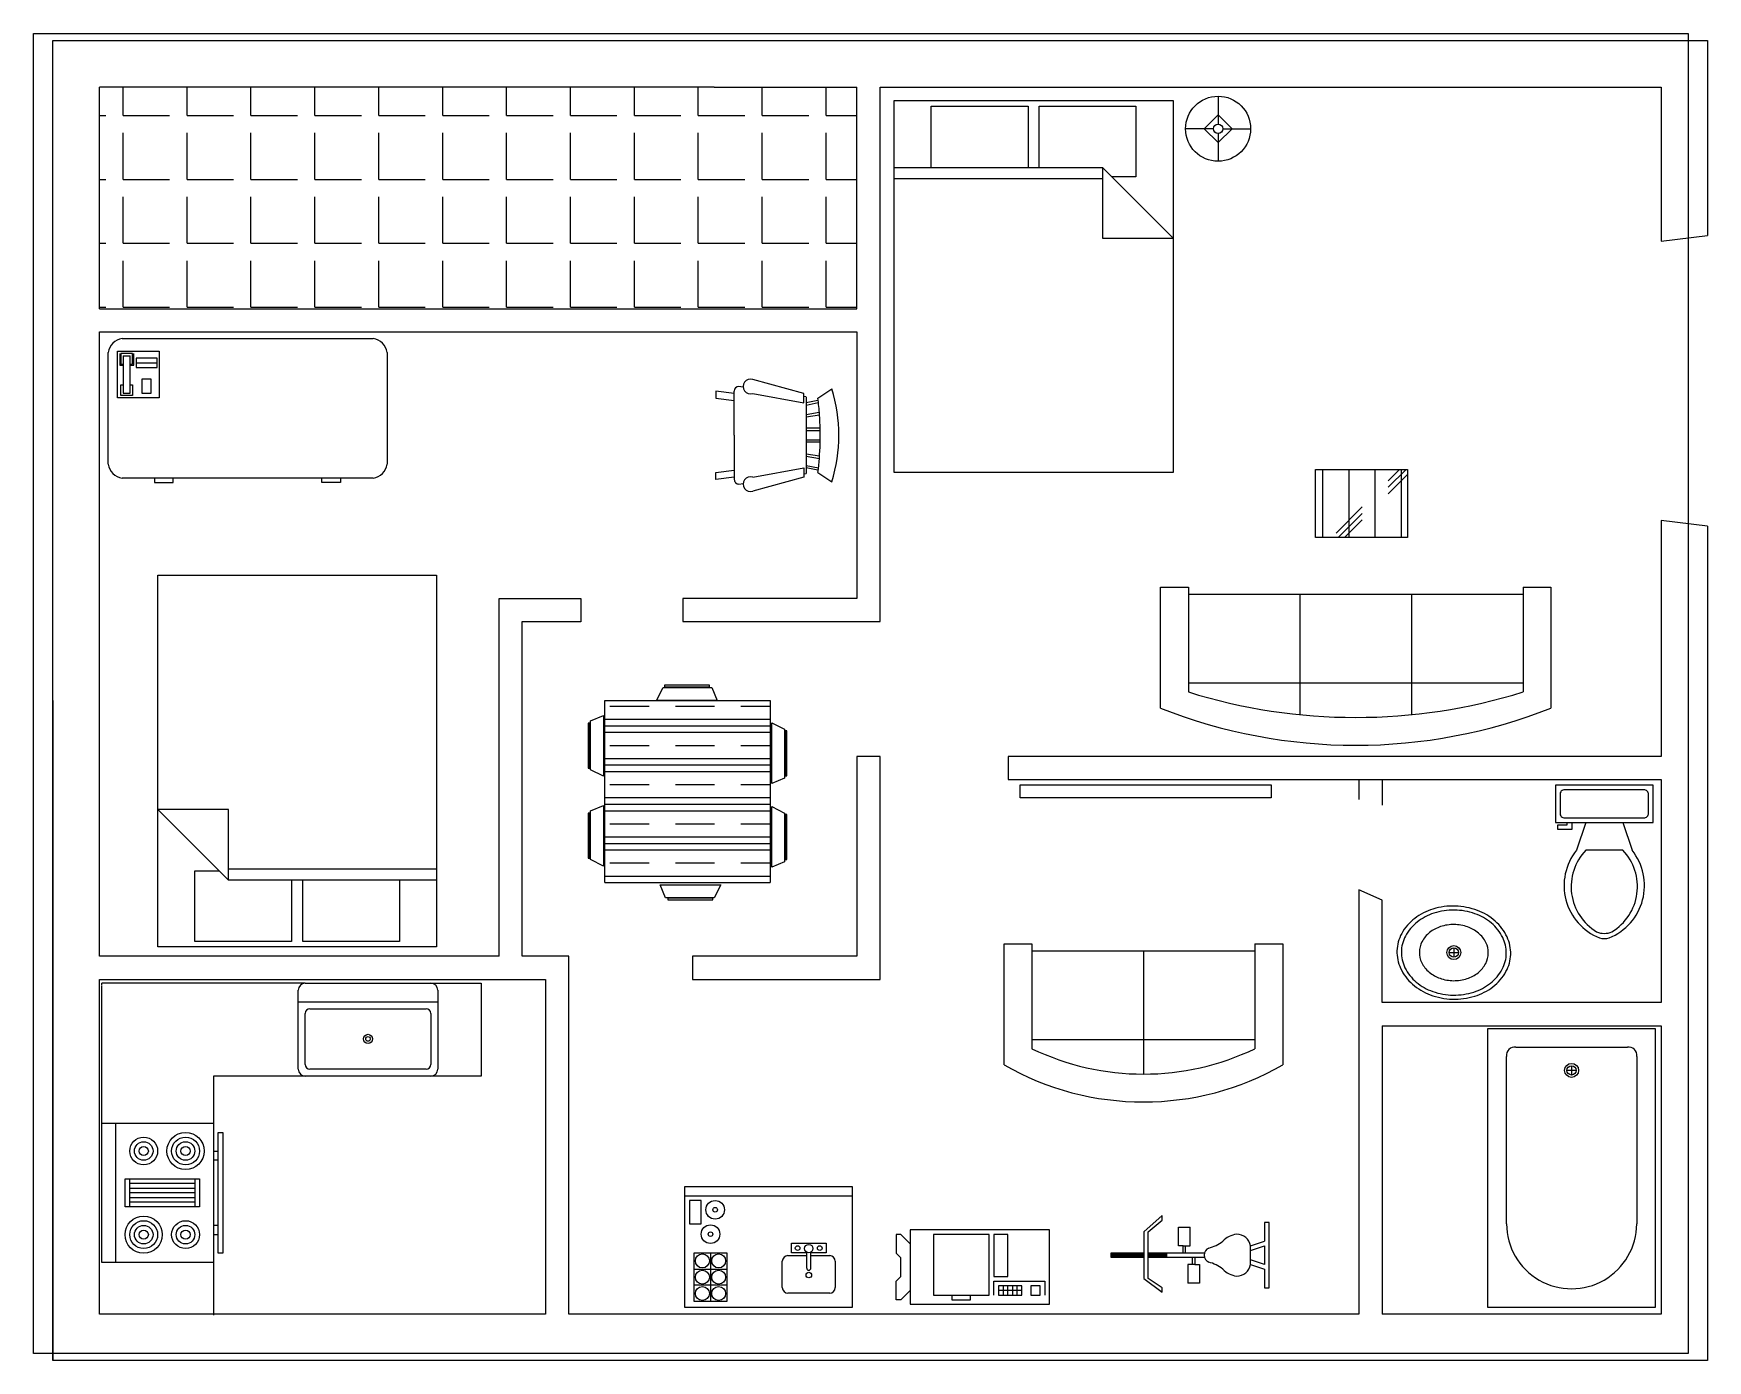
# Model space of a CAD drawing. Header units: inches. Extents: x 536 to 896, y 762 to 1048.
import ezdxf

# ---------------------------------------------------------------- set-up
doc = ezdxf.new("R2010")
doc.units = ezdxf.units.IN
doc.header["$MEASUREMENT"] = 0
doc.layers.add('Door', color=240, linetype='Continuous')

# ---------------------------------------------------------------- blocks, each defined once
blk = doc.blocks.new('Bed - Queen')
at = {"linetype": 'Continuous'}
for p, q in [((0, -80.00003), (0, 0)), ((0, 0), (59.99999, 0)), ((59.99999, 0), (59.99999, -80.00003)), ((7.99999, -1.2), (28.79998, -1.2)), ((7.99999, -14.4), (7.99999, -1.2)), ((28.79998, -1.2), (28.79998, -14.4)), ((31.19999, -1.2), (51.99999, -1.2)), ((31.19999, -14.4), (31.19999, -1.2)), ((51.99999, -1.2), (51.99999, -16.4)), ((0, -14.4), (44.8, -14.4)), ((59.99999, -29.6), (44.8, -14.4)), ((44.8, -14.4), (44.8, -29.6)), ((44.8, -16.8), (0, -16.8)), ((51.99999, -16.4), (46.79936, -16.4)), ((44.8, -29.6), (59.99999, -29.6)), ((59.99999, -80.00003), (0, -80.00003))]:
    blk.add_line(p, q, dxfattribs=at)
blk = doc.blocks.new('Range-Oven - 30 in top')
for p, q in [((0, -3), (30, -3)), ((12, -6), (18, -6)), ((13, -20), (13, -6)), ((14, -6), (14, -20)), ((15, -20), (15, -6)), ((16, -6), (16, -20)), ((17, -20), (17, -6)), ((18, -20), (12, -20)), ((6, -24), (6, -25)), ((8, -25), (8, -24)), ((22, -25), (22, -24)), ((24, -24), (24, -25))]:
    blk.add_line(p, q)
for points in [[(0, -24), (0, 0), (30, 0), (30, -24)], [(12, -21), (12, -5), (18, -5), (18, -21)], [(2, -26), (2, -25), (28, -25), (28, -26)]]:
    blk.add_lwpolyline(points, close=True)
for centre, radius in [((6, -9), 4), ((6, -9), 3), ((6, -9), 2), ((24, -9), 3), ((24, -9), 2), ((6, -9), 1), ((24, -9), 1), ((24, -18), 4), ((6, -18), 3), ((6, -18), 2), ((6, -18), 1), ((24, -18), 3), ((24, -18), 2), ((24, -18), 1)]:
    blk.add_circle(centre, radius)
blk = doc.blocks.new('Sink-single - 30 in top')
blk.add_line((-15, -3.999996), (15, -3.999996))
for points in [[(-13.5, 0), (13.5, 0)], [(-15, -18.499996), (-15, -1.5)], [(15, -1.5), (15, -18.499996)], [(-13.5, -17.499996), (-13.5, -6.499996)], [(-12.5, -5.499996), (12.5, -5.499996)], [(13.5, -6.499996), (13.5, -17.499996)], [(13.5, -19.999996), (-13.5, -19.999996)], [(12.5, -18.499996), (-12.5, -18.499996)]]:
    blk.add_lwpolyline(points)
for radius in [1, 0.5]:
    blk.add_circle((0, -11.999996), radius)
for centre, radius, start, end in [((-13.5, -1.5), 1.5, 90, 180), ((13.5, -1.5), 1.5, 0, 90), ((-12.5, -6.499996), 1, 90, 180), ((12.5, -6.499996), 1, 0, 90), ((-12.5, -17.499996), 1, 180, 270), ((12.5, -17.499996), 1, 270, 0), ((-13.5, -18.499996), 1.5, 180, 270), ((13.5, -18.499996), 1.5, 270, 0)]:
    blk.add_arc(centre, radius, start, end)
blk = doc.blocks.new('Bath Tub - 26 x 60 in.')
for p, q in [((8, -18), (10, -18)), ((9, -17), (9, -19))]:
    blk.add_line(p, q)
blk.add_lwpolyline([(0, -36), (0, 0), (60, 0), (60, -36)], close=True)
for points in [[(4, -30), (4, -6)], [(6, -4), (42, -4)], [(42, -32), (6, -32)]]:
    blk.add_lwpolyline(points)
for radius in [1.5, 1]:
    blk.add_circle((9, -18), radius)
for centre, radius, start, end in [((5.75, -5.75), 1.77, 81.8699, 188.1301), ((42, -18), 14, 270, 90), ((5.75, -30.25), 1.77, 171.8699, 278.1301)]:
    blk.add_arc(centre, radius, start, end)
blk = doc.blocks.new('Sink - Oval top')
for p, q in [((-1, 0), (1, 0)), ((0, 1), (0, -1))]:
    blk.add_line(p, q)
at = {"linetype": 'Continuous'}
for points in [[(-12.23, 0.39, 0.117634), (-11.46, -3.36, 0.104469), (-8.88, -6.8, 0.090016), (-5.08, -9.07, 0.08192), (-0.32, -10.02, 0.08192), (4.49, -9.38, 0.090016), (8.42, -7.36, 0.104469), (11.22, -4.09, 0.117634), (12.23, -0.39, 0.117634), (11.46, 3.36, 0.104469), (8.88, 6.8, 0.090016), (5.08, 9.07, 0.08192), (0.32, 10.02, 0.08192), (-4.49, 9.38, 0.090016), (-8.42, 7.36, 0.104469), (-11.22, 4.09, 0.117634)], [(-11.29, 0.16, 0.118622), (-10.52, -3.25, 0.104678), (-8.07, -6.36, 0.089562), (-4.54, -8.37, 0.081185), (-0.13, -9.15, 0.081185), (4.3, -8.49, 0.089562), (7.89, -6.58, 0.104678), (10.42, -3.55, 0.118622), (11.29, -0.16, 0.118622), (10.52, 3.25, 0.104678), (8.07, 6.36, 0.089562), (4.54, 8.37, 0.081185), (0.13, 9.15, 0.081185), (-4.3, 8.49, 0.089562), (-7.89, 6.58, 0.104678), (-10.42, 3.55, 0.118622)], [(-7.42, 0.08, 0.118283), (-6.91, -2.17, 0.104607), (-5.29, -4.21, 0.089718), (-2.97, -5.53, 0.081436), (-0.07, -6.04, 0.081436), (2.84, -5.59, 0.089718), (5.2, -4.33, 0.104607), (6.86, -2.32, 0.118283), (7.42, -0.08, 0.118283), (6.91, 2.17, 0.104607), (5.29, 4.21, 0.089718), (2.97, 5.53, 0.081436), (0.07, 6.04, 0.081436), (-2.84, 5.59, 0.089718), (-5.2, 4.33, 0.104607), (-6.86, 2.32, 0.118283)]]:
    blk.add_lwpolyline(points, format="xyb", close=True, dxfattribs=at)
for radius in [1.5, 1]:
    blk.add_circle((0, 0), radius)
blk = doc.blocks.new('Toilet - top')
for p, q in [((9.5, -6), (9.5, -2)), ((-10, -8.5), (-8, -8.5)), ((-10, -9.5), (-10, -8.5)), ((-7, -9.5), (-10, -9.5)), ((-8, -8.5), (-8, -8)), ((-7, -8), (-7, -9.5)), ((-4, -8), (-6, -14)), ((4, -8), (6, -14)), ((4, -14), (-4, -14))]:
    blk.add_line(p, q)
blk.add_lwpolyline([(10.5, -8), (10.5, 0), (-10.5, 0), (-10.5, -8)], close=True)
for points in [[(-9.5, -2), (-9.5, -6)], [(8.5, -1), (-8.5, -1)], [(-8.5, -7), (8.5, -7)]]:
    blk.add_lwpolyline(points)
for centre, radius, start, end in [((-8.62, -1.88), 0.884, 81.8699, 188.1301), ((8.62, -1.88), 0.884, 351.8699, 98.1301), ((-8.62, -6.12), 0.884, 171.8699, 278.1301), ((8.62, -6.12), 0.884, 261.8699, 8.1301), ((3.52, -21.58), 12.17, 141.4691, 247.9714), ((4.2, -21.82), 11.33, 136.3677, 238.9468), ((-3.52, -21.58), 12.17, 292.0284, 38.5307), ((-4.2, -21.82), 11.33, 301.053, 43.6321), ((0, -27.88), 4, 245.7318, 294.2682), ((0, -29), 4, 254.8605, 285.1395)]:
    blk.add_arc(centre, radius, start, end)
blk = doc.blocks.new('Sofa - Roundback 7 ft.')
at = {"linetype": 'Continuous'}
for p, q in [((-12.00002, -32.4421), (-12.00003, -6.5971)), ((11.99997, -32.4421), (11.99998, -6.5971)), ((-36.000027, -34), (-36.000027, -11.4696)), ((-35.999844, -13.3819), (35.9998, -13.3819)), ((35.99998, -34), (35.99998, -11.4696)), ((-36.000027, -32.4421), (35.99998, -32.4421))]:
    blk.add_line(p, q, dxfattribs=at)
for points in [[(-36.000027, -34), (-42.000027, -34), (-42.000027, -8)], [(41.99998, -8), (41.99998, -34), (35.99998, -34)]]:
    blk.add_lwpolyline(points, dxfattribs=at)
for centre, radius, start, end in [((0, -114.25), 114.25, 68.43141, 111.5686), ((-0.00001, -127.1968), 121.1968, 72.72033, 107.2797)]:
    blk.add_arc(centre, radius, start, end, dxfattribs=at)
blk = doc.blocks.new('Lamp - Table')
at = {"linetype": 'Continuous'}
for p, q in [((0, 7), (0, 1)), ((-1, 0), (-7, 0)), ((0, 3), (-3, 0)), ((-3, 0), (0, -3)), ((3, 0), (0, 3)), ((0, -3), (3, 0)), ((1, 0), (7, 0)), ((0, -1), (0, -7))]:
    blk.add_line(p, q, dxfattribs=at)
for radius in [7, 1]:
    blk.add_circle((0, 0), radius, dxfattribs=at)
blk = doc.blocks.new('Exercise Bike')
at = {"linetype": 'Continuous'}
for p, q in [((-0.75, 10), (-0.75, 17)), ((-0.75, 17), (0.25, 17)), ((-0.5, 17), (-0.5, 9.9929)), ((-0.25, 10), (-0.25, 17)), ((0, 17), (0, 9.9929)), ((0.25, 17), (0.25, 10)), ((-5.25, 10), (-8.25, 6)), ((-7.25, 6), (-5.25, 9)), ((-0.75, 10), (-5.25, 10)), ((-5.25, 9), (4.75, 9)), ((4.75, 10), (-0.75, 10)), ((-0.75, 5), (-0.75, 9)), ((-0.5, 8.9396), (-0.5, 5)), ((-0.25, 5), (-0.25, 9)), ((0, 8.9396), (0, 5)), ((0.25, 9), (0.25, 5)), ((8.25, 6), (4.75, 10)), ((4.75, 9), (7.25, 6)), ((-8.25, 6), (-7.25, 6)), ((-0.75, -3.0635), (-0.75, 5)), ((-0.75, 5), (0.25, 5)), ((0.25, 5), (0.25, -3.0635)), ((7.25, 6), (8.25, 6)), ((-6.25, -2), (-6.25, 0.5)), ((-2.25, 0.5), (-6.25, 0.5)), ((-2.25, -0.5), (-2.25, 0.5)), ((0.25, 1.5), (1.75, 1.5)), ((0.25, 1), (1.75, 1)), ((1.75, 2.5), (5.75, 2.5)), ((1.75, 1.5), (1.75, 2.5)), ((1.75, 1.5), (1.75, 0)), ((1.75, 0), (5.75, 0)), ((5.75, 2.5), (5.75, 0)), ((-2.25, -2), (-6.25, -2)), ((-2.25, -0.5), (-0.75, -0.5)), ((-2.25, -1), (-2.25, -0.5)), ((-2.25, -1), (-2.25, -2)), ((-0.75, -1), (-2.25, -1)), ((-2.25, -13), (-3.25, -16)), ((-2.25, -16), (-1.25, -13)), ((-2.25, -13), (1.75, -13)), ((0.75, -13), (1.75, -16)), ((1.75, -13), (2.75, -16)), ((-7.25, -16), (-7.25, -17)), ((-4.75, -16), (-7.25, -16)), ((-7.25, -17), (6.75, -17)), ((-3.25, -16), (-4.75, -16)), ((1.75, -16), (-2.25, -16)), ((6.75, -16), (2.75, -16)), ((6.75, -17), (6.75, -16))]:
    blk.add_line(p, q, dxfattribs=at)
for centre, radius, start, end in [((-0.25, -4.625), 1.625, 22.61987, 157.3801), ((0.1685, -10.5843), 4.9531, 133.6443, 173.2256), ((-9.6692, -1.9154), 8.1889, 321.6175, 345.2525), ((9.1691, -1.9154), 8.1889, 194.7476, 218.3825), ((-0.6686, -10.5843), 4.9531, 6.774486, 46.35562), ((-1.7006, -10.0005), 3.0494, 179.9906, 259.6205), ((1.2006, -10.0005), 3.0494, 280.3795, 0.009389)]:
    blk.add_arc(centre, radius, start, end, dxfattribs=at)
blk = doc.blocks.new('Phone - Desk')
at = {"linetype": 'Continuous'}
for p, q in [((-4.5, -5), (-4.5, 5)), ((-4.5, 5), (4.5, 5)), ((-4, 4.5), (-4, 2)), ((-3.75, 4.5), (-3.75, 2.25)), ((-1.25, 4.5), (-3.75, 4.5)), ((-3.25, 4), (-3.25, -4)), ((-3.25, 4), (-1.75, 4)), ((-1.75, -4), (-1.75, 4)), ((-1.25, 2.25), (-1.25, 4.5)), ((-1, 2), (-1, 4.5)), ((4.5, 5), (4.5, -5)), ((-4, 2), (-3.25, 2)), ((-3.75, 2.25), (-3.25, 2.25)), ((-1.75, 2.25), (-1.25, 2.25)), ((-1.75, 2), (-1, 2)), ((4, 3.5), (-0.5, 3.5)), ((-0.5, 3.5), (-0.5, 1.5)), ((-0.5, 2.5), (4, 2.5)), ((-0.5, 1.5), (4, 1.5)), ((4, 1.5), (4, 3.5)), ((-3.75, -2.25), (-3.25, -2.25)), ((-3.75, -4.5), (-3.75, -2.25)), ((-1.75, -2.25), (-1.25, -2.25)), ((-1.25, -2.25), (-1.25, -4.5)), ((2.75, -1), (0.75, -1)), ((0.75, -1), (0.75, -4)), ((2.75, -4), (2.75, -1)), ((4.5, -5), (-4.5, -5)), ((-1.25, -4.5), (-3.75, -4.5)), ((-3.25, -4), (-1.75, -4)), ((0.75, -4), (2.75, -4))]:
    blk.add_line(p, q, dxfattribs=at)
blk = doc.blocks.new('Desk - 30 x 60 in.')
at = {"linetype": 'Continuous'}
for p, q in [((-26.999995, 0), (26.999995, 0)), ((-29.999995, -27), (-29.999995, -3)), ((29.999995, -3), (29.999995, -27)), ((26.999995, -30), (-26.999995, -30)), ((-20.000005, -30), (-20.000005, -31)), ((-20.000005, -31), (-16.000005, -31)), ((-16.000005, -31), (-16.000005, -30)), ((15.999995, -31), (15.999995, -30)), ((19.999995, -31), (15.999995, -31)), ((19.999995, -30), (19.999995, -31))]:
    blk.add_line(p, q, dxfattribs=at)
for centre, start, end in [((-26.499995, -3.5), 98.1301, 171.8699), ((26.499995, -3.5), 8.130102, 81.8699), ((-26.499995, -26.5), 188.1301, 261.8699), ((26.499995, -26.5), 278.1301, 351.8699)]:
    blk.add_arc(centre, 3.535534, start, end, dxfattribs=at)
blk = doc.blocks.new('Wet Bar')
at = {"linetype": 'Continuous'}
for p, q in [((0, 0), (36, 0)), ((0, -26), (0, 0)), ((36, 0), (36, -26)), ((0, -2), (36, -2)), ((3.5, -3), (1, -3)), ((1, -3), (1, -8)), ((3.5, -8), (3.5, -3)), ((1, -8), (3.5, -8)), ((2, -14.25), (9, -14.25)), ((2, -24.75), (2, -14.25)), ((5.5, -14.25), (5.5, -24.75)), ((9, -14.25), (9, -24.75)), ((26.2, -17.55), (26.2, -14.1284)), ((27.1001, -17.55), (27.1001, -14.1284)), ((2, -17.75), (9, -17.75)), ((9, -21.25), (2, -21.25)), ((9, -24.75), (2, -24.75)), ((36, -26), (0, -26))]:
    blk.add_line(p, q, dxfattribs=at)
for points in [[(26.2, -14.25), (22.95, -14.25), (22.95, -12.2), (26.75, -12.2)], [(26.7487, -12.2), (30.3501, -12.2), (30.3501, -14.25), (27.1001, -14.25)], [(20.95, -21.75), (20.95, -16.05)], [(22.15, -14.85), (26.2, -14.85)], [(27.1001, -14.85), (31.15, -14.85)], [(32.3501, -16.05), (32.3501, -21.75)], [(31.15, -22.95), (22.15, -22.95)]]:
    blk.add_lwpolyline(points, dxfattribs=at)
for centre, radius in [((6.5, -5), 2), ((6.5, -5), 0.5), ((5.5, -10.25), 2), ((5.5, -10.25), 0.5), ((24.25, -13.25), 0.5), ((26.65, -13.35), 0.9), ((29, -13.25), 0.5), ((3.75, -16), 1.5), ((3.75, -19.5), 1.5), ((7.25, -16), 1.5), ((7.25, -19.5), 1.5), ((3.75, -23), 1.5), ((7.25, -23), 1.5), ((26.65, -19.05), 0.6)]:
    blk.add_circle(centre, radius, dxfattribs=at)
for centre, radius, start, end in [((22.2251, -16.125), 1.2772, 93.36646, 176.6335), ((26.65, -17.55), 0.45, 180, 0), ((31.075, -16.125), 1.2772, 3.366461, 86.63354), ((22.2251, -21.675), 1.2772, 183.3665, 266.6335), ((31.075, -21.675), 1.2772, 273.3665, 356.6335)]:
    blk.add_arc(centre, radius, start, end, dxfattribs=at)
blk = doc.blocks.new('Copy Machine')
at = {"linetype": 'Continuous'}
for p, q in [((0, 0), (0, -16)), ((30, 0), (0, 0)), ((30, -16), (30, 0)), ((-3, -1), (-3, -5)), ((-2, -1), (-3, -1)), ((0, -3), (-2, -1)), ((5, -1), (5, -14)), ((17, -1), (5, -1)), ((17, -14), (17, -1)), ((18, -1), (18, -10)), ((21, -1), (18, -1)), ((21, -10), (21, -1)), ((-3, -5), (-2, -6)), ((-2, -10), (-2, -6)), ((-3, -11), (-2, -10)), ((18, -10), (21, -10)), ((-3, -15), (-3, -11)), ((0, -13), (-2, -15)), ((5, -14), (17, -14)), ((9, -14), (9, -15)), ((13, -15), (13, -14)), ((18, -14), (18, -11)), ((18, -11), (29, -11)), ((24, -12), (19, -12)), ((19, -12), (19, -14)), ((24, -13), (19, -13)), ((19, -14), (24, -14)), ((20, -12), (20, -14)), ((21, -14), (21, -12)), ((22, -12), (22, -14)), ((23, -14), (23, -12)), ((24, -14), (24, -12)), ((28, -12), (26, -12)), ((26, -12), (26, -14)), ((26, -14), (28, -14)), ((28, -14), (28, -12)), ((29, -11), (29, -14)), ((-2, -15), (-3, -15)), ((0, -16), (30, -16)), ((9, -15), (13, -15))]:
    blk.add_line(p, q, dxfattribs=at)
blk = doc.blocks.new('Chair - Rocking')
at = {"linetype": 'Continuous'}
for p, q in [((-8, -4.5), (-10, -1.5)), ((8, -4.5), (10, -1.5)), ((-8.23428, -6.99939), (-8.3093, -7.47958)), ((-8.23041, -7), (8.23915, -7)), ((-7.5, -4.5), (-7, -7)), ((-6.5, -7), (-7.02225, -4.43)), ((-4.5, -7), (-4.96674, -4.19951)), ((-4, -7), (-4.40532, -4.16272)), ((-1.5, -4.05012), (-1.5, -7)), ((-1, -7), (-1, -4.05012)), ((1, -7), (1, -4.04655)), ((1.5, -4.05012), (1.5, -7)), ((4, -7), (4.40187, -4.18694)), ((4.5, -7), (4.96761, -4.19437)), ((6.5, -7), (7, -4.4057)), ((7.5, -4.5), (7, -7)), ((8.31071, -7.48854), (8.23449, -7.00073)), ((-9, -7.5), (-12, -18.49999)), ((-7, -7.5), (-9, -7.5)), ((-9, -18.49999), (-7, -7.5)), ((7, -7.5), (9, -7.5)), ((9, -18.49999), (7, -7.5)), ((9, -7.5), (12, -18.49999)), ((-10.36644, -20.64523), (-10.5, -21.49999)), ((10.5, -21.49999), (10.3575, -20.58798)), ((-9, -22.49999), (-9.5, -26.49999)), ((0, -22.49999), (-9.5, -22.49999)), ((-8, -26.49999), (-7.5, -22.49999)), ((0, -22.49999), (9.5, -22.49999)), ((8, -26.49999), (7.5, -22.49999)), ((9, -22.49999), (9.5, -26.49999)), ((-9.5, -26.49999), (-8, -26.49999)), ((9.5, -26.49999), (8, -26.49999))]:
    blk.add_line(p, q, dxfattribs=at)
for centre, radius, start, end in [((0, -34.08333), 34.08333, 72.93847, 107.0615), ((0, -68.25004), 64.25, 93.92211, 97.15267), ((0, -68.25004), 64.25, 82.84733, 93.92211), ((-10.5, -18.99999), 1.58114, 161.5651, 18.43495), ((-9.5, -21.49999), 1, 180, 270), ((10.5, -18.99999), 1.58114, 161.5651, 18.43495), ((9.5, -21.49999), 1, 270, 0)]:
    blk.add_arc(centre, radius, start, end, dxfattribs=at)
blk = doc.blocks.new('Sofa - Roundback Loveseat 5 ft.')
at = {"linetype": 'Continuous'}
for p, q in [((0, -32.44198), (0, -5.99998)), ((-24, -33.99998), (-24, -11.46958)), ((-23.9998, -13.38178), (23.99986, -13.38178)), ((24.00004, -33.99998), (24.00004, -11.46958)), ((-24, -32.44198), (24.00004, -32.44198))]:
    blk.add_line(p, q, dxfattribs=at)
for points in [[(-24, -33.99998), (-30, -33.99998), (-30, -7.99998)], [(30.00004, -7.99998), (30.00004, -33.99998), (24.00004, -33.99998)]]:
    blk.add_lwpolyline(points, dxfattribs=at)
for centre, radius, start, end in [((0, -60.24998), 60.24998, 60.13715, 119.8628), ((0, -61.38438), 55.38444, 64.32083, 115.6792)]:
    blk.add_arc(centre, radius, start, end, dxfattribs=at)

msp = doc.modelspace()

# ---------------------------------------------------------------- hatches: boundary and pattern name
at = {"linetype": 'Continuous'}
h = msp.add_hatch(dxfattribs=at)
h.set_pattern_fill('ANGLE', color=256, scale=50)
h.set_pattern_definition([(0, (307.855, 672.497), (0, 13.75), [10, -3.75]), (90, (307.855, 672.497), (-13.75, 8e-16), [10, -3.75])])
h.paths.add_polyline_path([(550.25, 1036.1), (713.25, 1036.1), (713.25, 988.43), (550.25, 988.43)])
h = msp.add_hatch(dxfattribs=at)
h.set_pattern_fill('CORK', color=256, scale=45, angle=-90)
h.set_pattern_definition([(270, (549.1264, 1460.4514), (5.625, -1e-15), []), (45, (546.314, 1457.639), (-11.25, 11.25), [7.95495, -7.95495]), (45, (546.314, 1456.233), (-11.25, 11.25), [7.95495, -7.95495]), (45, (546.314, 1454.826), (-11.25, 11.25), [7.95495, -7.95495])])
h.paths.add_polyline_path([(831.73, 953.83), (831.73, 939.17), (811.89, 939.17), (811.89, 953.83)])
h = msp.add_hatch(dxfattribs=at)
h.set_pattern_fill('CLAY', color=256, scale=45)
h.set_pattern_definition([(0, (308.5446, 669.4635), (0, 8.4375), []), (0, (308.5446, 670.87), (0, 8.4375), []), (0, (308.5446, 672.276), (0, 8.4375), []), (0, (308.5446, 675.0885), (0, 8.4375), [8.4375, -5.625])])
h.paths.add_polyline_path([(659.01, 864.96), (694.6, 864.96), (694.6, 904.12), (659.01, 904.12)])

# ---------------------------------------------------------------- linework, layer by layer
for p, q in [((682.54, 1036.1, 5), (550.25, 1036.1, 5)), ((550.25, 988.43, 5), (550.25, 1036.1, 5)), ((896.24, 1004.21, 5), (896.25, 1004.21, 5)), ((896.24, 941.61, 5), (896.25, 941.61, 5)), ((713.25, 921.1, 5), (718.25, 921.1, 5)), ((670.14, 904.14, 5), (671.54, 906.92, 5)), ((683.19, 904.14, 5), (670.14, 904.14, 5)), ((671.54, 906.92, 5), (682.05, 906.92, 5)), ((681.55, 907.42, 5), (671.86, 907.42, 5)), ((671.86, 907.42, 5), (671.86, 907.09, 5)), ((671.86, 907.1, 5), (671.86, 907.06, 5)), ((671.86, 907.06, 5), (681.55, 907.06, 5)), ((681.55, 907.06, 5), (681.55, 907.42, 5)), ((682.05, 906.92, 5), (683.19, 904.14, 5)), ((655.92, 899.73, 5), (658.7, 900.87, 5)), ((658.7, 900.87, 5), (658.7, 887.82, 5)), ((655.79, 899.23, 5), (655.42, 899.23, 5)), ((655.42, 899.23, 5), (655.42, 889.54, 5)), ((655.79, 889.54, 5), (655.79, 899.23, 5)), ((655.92, 889.22, 5), (655.92, 899.73, 5)), ((694.9, 886.28, 5), (694.9, 899.34, 5)), ((694.9, 899.34, 5), (697.68, 897.93, 5)), ((697.68, 897.93, 5), (697.68, 887.43, 5)), ((697.82, 897.61, 5), (697.82, 887.92, 5)), ((697.86, 897.61, 5), (697.82, 897.61, 5)), ((698.18, 897.61, 5), (697.85, 897.61, 5)), ((698.18, 887.92, 5), (698.18, 897.61, 5)), ((655.42, 889.54, 5), (655.75, 889.54, 5)), ((655.74, 889.54, 5), (655.79, 889.54, 5)), ((658.7, 887.82, 5), (655.92, 889.22, 5)), ((697.68, 887.43, 5), (694.9, 886.28, 5)), ((697.82, 887.92, 5), (698.18, 887.92, 5)), ((655.79, 879.88, 5), (655.42, 879.88, 5)), ((655.42, 879.88, 5), (655.42, 870.19, 5)), ((655.79, 870.19, 5), (655.79, 879.88, 5)), ((655.92, 880.38, 5), (658.7, 881.52, 5)), ((655.92, 869.87, 5), (655.92, 880.38, 5)), ((658.7, 881.52, 5), (658.7, 868.47, 5)), ((694.9, 868.23, 5), (694.9, 881.29, 5)), ((694.9, 881.29, 5), (697.68, 879.88, 5)), ((697.68, 879.88, 5), (697.68, 869.38, 5)), ((697.82, 879.57, 5), (697.82, 869.87, 5)), ((697.86, 879.57, 5), (697.82, 879.57, 5)), ((698.18, 879.57, 5), (697.85, 879.57, 5)), ((698.18, 869.87, 5), (698.18, 879.57, 5)), ((655.42, 870.19, 5), (655.75, 870.19, 5)), ((655.74, 870.19, 5), (655.79, 870.19, 5)), ((658.7, 868.47, 5), (655.92, 869.87, 5)), ((697.68, 869.38, 5), (694.9, 868.23, 5)), ((697.82, 869.87, 5), (698.18, 869.87, 5)), ((659.01, 864.96, 5), (694.6, 864.96, 5)), ((672.05, 861.69, 5), (670.9, 864.47, 5)), ((670.9, 864.47, 5), (683.96, 864.47, 5)), ((683.96, 864.47, 5), (682.55, 861.69, 5)), ((682.55, 861.69, 5), (672.05, 861.69, 5)), ((682.23, 861.56, 5), (672.54, 861.56, 5)), ((672.54, 861.56, 5), (672.54, 861.19, 5)), ((672.54, 861.19, 5), (682.23, 861.19, 5)), ((682.23, 861.51, 5), (682.23, 861.56, 5)), ((682.23, 861.19, 5), (682.23, 861.52, 5)), ((550.79, 842.9, 5), (550.79, 843.3, 5)), ((594.55, 843.29, 5), (550.79, 843.29, 5)), ((621.55, 843.29, 5), (632.41, 843.29, 5)), ((632.41, 843.29, 5), (632.41, 823.29, 5)), ((550.79, 813.18, 5), (550.79, 842.81, 5)), ((826.25, 834.1, 5), (826.25, 772.1, 5)), ((594.55, 823.29, 5), (574.79, 823.29, 5)), ((574.79, 823.29, 5), (574.79, 813.18, 5)), ((632.41, 823.29, 5), (621.55, 823.29, 5)), ((574.79, 783.18, 5), (574.79, 771.85, 5))]:
    msp.add_line(p, q, dxfattribs=at)
for p, q in [((713.25, 988.43, 5), (713.25, 1036.1, 5)), ((550.25, 988.43, 5), (713.25, 988.43, 5)), ((821.25, 887.1, 5), (821.25, 882.81, 5)), ((826.25, 887.1, 5), (826.25, 881.6, 5))]:
    msp.add_line(p, q)
msp.add_lwpolyline([(536.07, 1047.64), (892.07, 1047.64), (892.07, 763.64), (536.07, 763.64)], close=True)
at = {"elevation": 5}
for points in [[(896.25, 941.61), (896.25, 762.1), (540.25, 762.1), (540.25, 988.43), (540.25, 1046.1), (682.54, 1046.1), (896.25, 1046.1), (896.25, 1004.21)], [(682.54, 1036.1), (713.25, 1036.1)], [(718.25, 921.1), (718.25, 1036.1), (886.25, 1036.1), (886.25, 1002.96), (896.24, 1004.21)], [(636.25, 849.1), (550.25, 849.1), (550.25, 983.43), (713.25, 983.43), (713.25, 926.1), (675.78, 926.1), (675.78, 921.1), (713.25, 921.1)], [(896.24, 941.61), (886.25, 942.86), (886.25, 892.1), (792.31, 892.1), (762.13, 892.1), (745.77, 892.1), (745.77, 887.1), (762.13, 887.1), (792.31, 887.1), (886.25, 887.1)], [(886.25, 839.1), (826.25, 839.1), (826.25, 861.14), (821.25, 863.39), (821.25, 839.1), (821.25, 834.1), (821.25, 772.1), (651.25, 772.1), (651.25, 844.1), (651.25, 849.1), (646.25, 849.1), (641.25, 849.1), (641.25, 921.1)], [(886.25, 887.1), (886.25, 839.1)], [(826.25, 834.1), (886.25, 834.1), (886.25, 772.1), (826.25, 772.1)]]:
    msp.add_lwpolyline(points, dxfattribs=at)
at = {"linetype": 'Continuous', "elevation": 5}
for points in [[(831.73, 953.83), (831.73, 939.17), (811.89, 939.17), (811.89, 953.83)], [(748.37, 886), (802.36, 886), (802.36, 883.14), (748.37, 883.14)]]:
    msp.add_lwpolyline(points, close=True, dxfattribs=at)
for points in [[(636.25, 849.1), (636.25, 921.1), (636.25, 926.1), (641.25, 926.1), (653.87, 926.08), (653.87, 921.08), (641.25, 921.08)], [(659.01, 864.96), (659.01, 904.12), (694.6, 904.12), (694.6, 864.96)]]:
    msp.add_lwpolyline(points, dxfattribs=at)
at = {"elevation": 5}
for points in [[(677.84, 849.1), (677.84, 844.1), (713.25, 844.1), (718.25, 844.1), (718.25, 849.1), (718.25, 887.1), (718.25, 892.1), (713.25, 892.1), (713.25, 887.1), (713.25, 849.1)], [(646.25, 844.1), (646.25, 772.1), (550.25, 772.1), (550.25, 844.1)]]:
    msp.add_lwpolyline(points, close=True, dxfattribs=at)
at = {"layer": 'Door', "extrusion": (-1, 0, 0)}
for p, q in [((540.25, 762.13, 129.15), (540.25, 1046.1, 125)), ((540.25, 904.11, 211.07), (540.25, 1046.1, 125)), ((540.25, 904.11, 211.07), (540.25, 762.13, 129.15))]:
    msp.add_line(p, q, dxfattribs=at)

# ---------------------------------------------------------------- block references
at = {"linetype": 'Continuous'}
for name, p in [('Lamp - Table', (790.95, 1027.15, 5)), ('Bed - Queen', (721.25, 1033.19, 5)), ('Desk - 30 x 60 in.', (582.14, 981.99, 5)), ('Phone - Desk', (558.65, 974.27, 5)), ('Toilet - top', (874.04, 885.88, 5)), ('Sink - Oval top', (841.67, 849.87, 5)), ('Sink-single - 30 in top', (608.05, 843.29, 5)), ('Wet Bar', (676.24, 799.53, 5)), ('Copy Machine', (724.69, 790.19, 5))]:
    msp.add_blockref(name, p, dxfattribs=at)
for name, p, rotation in [('Chair - Rocking', (709.35, 961.19, 5), 270), ('Bed - Queen', (622.82, 851.08, 5), 180), ('Sofa - Roundback 7 ft.', (820.56, 894.48, 5), 180), ('Sofa - Roundback Loveseat 5 ft.', (774.89, 817.73, 5), 180), ('Bath Tub - 26 x 60 in.', (885.01, 833.53, 5), 270), ('Range-Oven - 30 in top', (550.79, 783.18, 5), 90), ('Exercise Bike', (784.94, 785.02, 5), 90)]:
    msp.add_blockref(name, p, dxfattribs=dict(at, rotation=rotation))

doc.saveas('drawing.dxf')
